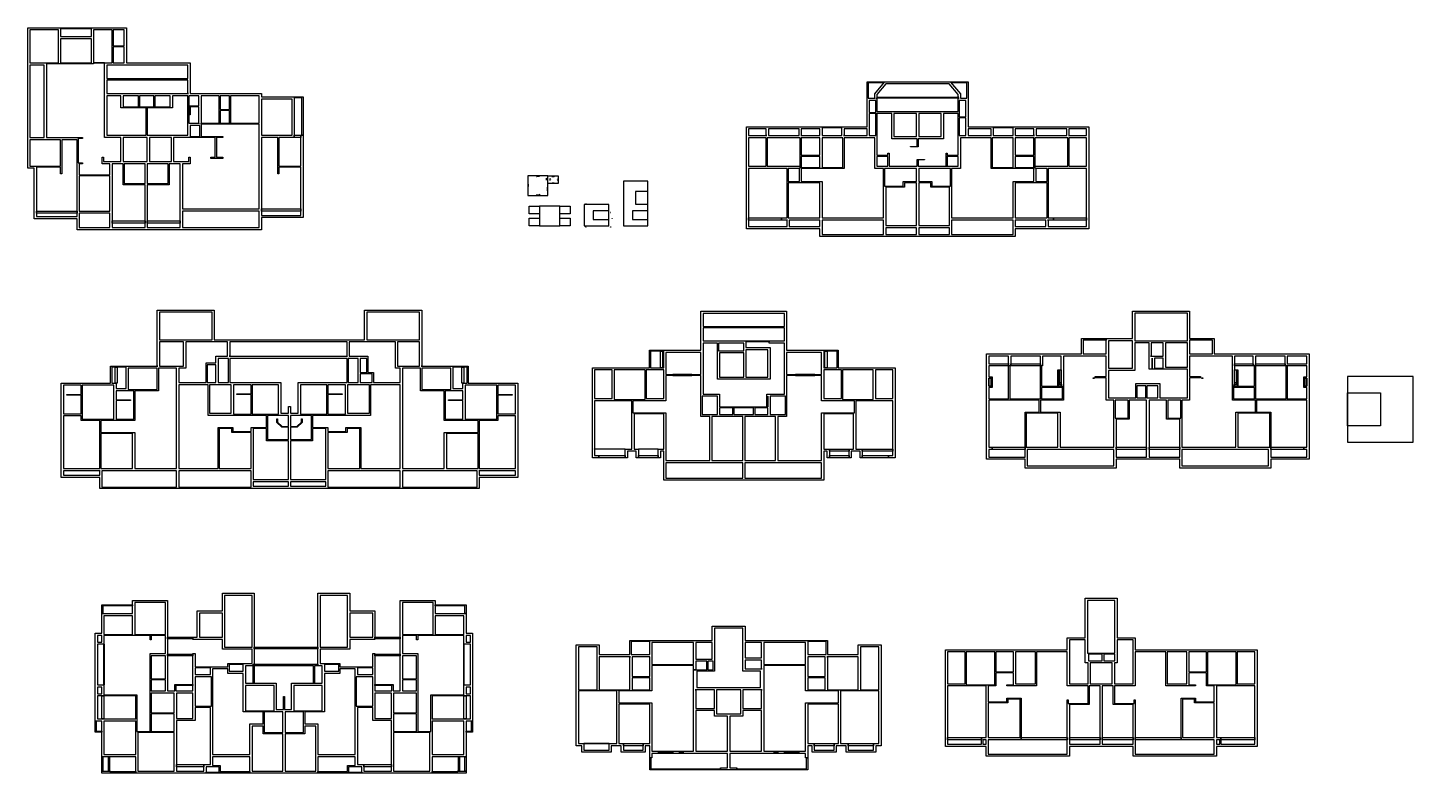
# Model space of a CAD drawing. Header units: millimetres. Extents: x -3499 to 122800, y -18780 to 144595.
# Drawn here: x -3499 to 122800, y 76678 to 144595 of the extents above; entities that cross this region are included whole.
import ezdxf

# ---------------------------------------------------------------- set-up
doc = ezdxf.new("R2010")
doc.units = ezdxf.units.MM
doc.header["$LTSCALE"] = 1000
doc.header["$MEASUREMENT"] = 0
doc.layers.add('AE-WALL', color=7, linetype='Continuous')
doc.layers.add('AX-PL-133-05SF$0$A-Room-text', color=11, linetype='Continuous')

msp = doc.modelspace()

# ---------------------------------------------------------------- linework, layer by layer
at = {"color": 2}
for points in [[(42074, 129299), (43926, 129299), (43926, 131100), (42074, 131100)], [(50794, 130621), (50794, 126537), (53039, 126537), (53039, 127913), (51622, 127913), (51622, 127138), (53039, 127138), (53039, 129689), (51901, 129689), (51901, 128530), (53039, 128530), (53039, 130621)], [(43154, 126544), (45005, 126544), (45005, 128345), (43154, 128345)], [(9054, 89328), (9054, 92228), (6254, 92228), (6254, 91128), (6254, 89328), (7654, 89328)], [(16954, 88178), (16954, 92878), (14454, 92878), (14454, 91378), (14454, 88978), (14454, 88178)], [(23154, 88178), (25654, 88178), (25654, 88978), (25654, 91378), (25654, 92878), (23154, 92878)], [(30654, 89328), (32054, 89328), (33454, 89328), (33454, 91128), (33454, 92228), (30654, 92228)], [(6054, 89328), (6054, 91028), (3454, 91028), (3454, 89328)], [(14254, 89078), (14254, 91278), (12154, 91278), (12154, 89078)], [(25854, 89078), (27954, 89078), (27954, 91278), (25854, 91278)], [(33654, 89328), (36254, 89328), (36254, 91028), (33654, 91028)], [(61697, 88687), (61697, 89887), (59097, 89887), (59097, 88687), (59097, 87087), (59097, 87087), (59097, 85987), (58447, 85987), (57497, 85987), (57497, 84487), (59197, 84487), (61597, 84487), (63297, 84487), (63297, 85987), (62547, 85987), (61697, 85987), (61697, 87087)], [(7654, 84078), (7654, 85278), (7654, 87578), (9054, 87578), (9054, 89228), (7754, 89228), (7754, 88828), (7654, 88828), (7654, 89228), (6154, 89228), (3454, 89228), (3454, 88428), (2854, 88428), (2854, 84728), (3454, 84728), (3454, 83828), (6454, 83828), (6454, 81528), (6454, 80478), (7654, 80478), (7654, 82178)], [(3254, 89228), (2854, 89228), (2854, 88628), (3254, 88628)], [(32054, 82178), (32054, 80478), (33254, 80478), (33254, 81528), (33254, 83828), (36254, 83828), (36254, 84728), (36854, 84728), (36854, 88428), (36254, 88428), (36254, 89228), (33554, 89228), (32054, 89228), (32054, 88828), (31954, 88828), (31954, 89228), (30654, 89228), (30654, 87578), (32054, 87578), (32054, 85278), (32054, 84078)], [(36454, 89228), (36454, 88628), (36854, 88628), (36854, 89228)], [(53197, 88687), (53197, 88687), (51497, 88687), (51497, 87487), (51497, 87487), (53197, 87487)], [(57197, 88587), (53397, 88587), (53397, 87387), (53397, 86587), (57197, 86587), (57197, 86987)], [(58897, 88587), (57397, 88587), (57397, 87087), (58447, 87087), (58897, 87087)], [(63397, 88587), (61897, 88587), (61897, 87187), (63397, 87187)], [(67397, 87387), (67397, 88587), (63597, 88587), (63597, 87087), (63597, 86587), (67397, 86587)], [(69297, 87487), (69297, 88687), (67597, 88687), (67597, 88687), (67597, 87487), (69297, 87487)], [(9054, 85278), (9054, 87378), (7754, 87378), (7754, 85278)], [(31954, 85278), (31954, 87378), (30654, 87378), (30654, 85278)], [(48397, 87387), (48397, 88187), (46697, 88187), (46697, 84287), (48397, 84287)], [(57197, 78687), (57197, 82487), (57197, 84487), (57197, 84487), (57197, 86037), (57197, 86087), (57497, 86087), (57497, 86087), (58397, 86087), (58397, 86887), (57397, 86887), (57397, 86537), (57397, 86087), (57197, 86087), (57197, 86487), (53397, 86487), (53397, 85437), (53397, 84187), (51497, 84187), (50397, 84187), (50397, 84287), (51397, 84287), (51397, 85437), (51397, 87287), (51447, 87287), (48597, 87287), (48597, 84287), (50197, 84287), (50197, 84187), (48497, 84187), (46697, 84187), (46697, 79387), (47097, 79387), (47197, 79387), (47197, 79187), (47197, 79187), (47197, 78787), (49497, 78787), (49497, 79387), (50197, 79387), (50197, 83037), (50197, 84087), (50197, 84087), (50197, 84287), (50297, 84287), (50397, 84287), (50397, 84087), (50397, 84087), (50397, 83087), (53397, 83087), (53397, 79287), (53397, 78687)], [(53197, 87287), (51597, 87287), (51597, 85487), (53197, 85487), (53197, 86537)], [(69197, 87287), (67597, 87287), (67597, 86537), (67597, 85487), (69197, 85487)], [(72197, 87287), (69347, 87287), (69397, 87287), (69397, 85437), (69397, 84287), (70497, 84287), (72197, 84287)], [(74097, 88187), (72397, 88187), (72397, 87387), (72397, 84287), (74097, 84287)], [(13154, 85678), (13154, 86278), (11754, 86278), (11754, 85678)], [(16754, 78378), (16754, 81178), (17954, 81178), (17954, 82278), (16154, 82278), (16154, 84778), (16154, 85778), (14754, 85778), (14754, 86178), (13354, 86178), (13354, 85578), (13354, 82778), (13354, 78378)], [(16154, 85978), (16154, 86578), (14854, 86578), (14854, 86278), (14854, 85978)], [(26354, 82778), (26354, 85578), (26354, 86178), (24954, 86178), (24954, 85778), (23554, 85778), (23554, 84778), (23554, 82278), (21754, 82278), (21754, 81178), (22954, 81178), (22954, 78378), (26354, 78378)], [(24854, 86278), (24854, 86578), (23554, 86578), (23554, 85978), (24854, 85978)], [(27954, 85678), (27954, 86278), (26554, 86278), (26554, 85678)], [(58997, 86887), (58497, 86887), (58497, 86087), (58997, 86087), (58997, 86887)], [(63397, 86537), (63397, 86987), (61897, 86987), (61897, 86187), (62547, 86187), (63447, 86187), (63397, 86187)], [(70397, 84187), (69297, 84187), (67397, 84187), (67397, 85437), (67397, 86487), (63597, 86487), (63597, 85987), (63597, 85987), (63597, 84487), (63597, 84487), (63597, 82487), (63597, 78687), (67397, 78687), (67397, 79287), (67397, 83087), (70397, 83087)], [(9054, 84178), (9054, 85178), (7754, 85178), (7754, 84178)], [(13254, 82778), (13254, 85478), (11754, 85478), (11754, 84078), (11754, 82778)], [(18954, 82378), (18954, 84678), (16354, 84678), (16354, 82378), (18054, 82378)], [(21654, 82378), (23354, 82378), (23354, 84678), (20754, 84678), (20754, 82378)], [(27954, 82778), (27954, 84078), (27954, 85478), (26454, 85478), (26454, 82778)], [(31954, 84178), (31954, 85178), (30654, 85178), (30654, 84178)], [(51597, 85387), (51597, 84287), (53197, 84287), (53197, 85387)], [(69197, 84287), (69197, 85387), (67597, 85387), (67597, 84287)], [(3254, 83928), (3254, 84528), (2854, 84528), (2854, 83928)], [(6354, 81628), (6354, 83728), (3354, 83728), (2854, 83728), (2854, 81628), (3354, 81628)], [(9854, 83978), (9154, 83978), (7754, 83978), (7754, 82178), (9854, 82178)], [(11554, 82778), (11554, 83978), (10054, 83978), (10054, 82178), (10054, 81678), (11554, 81678)], [(28154, 81678), (29654, 81678), (29654, 82178), (29654, 83978), (28154, 83978), (28154, 82778)], [(29854, 82178), (31954, 82178), (31954, 83978), (30554, 83978), (29854, 83978)], [(33354, 81628), (36354, 81628), (36854, 81628), (36854, 83728), (36354, 83728), (33354, 83728)], [(36454, 83928), (36854, 83928), (36854, 84528), (36454, 84528)], [(57397, 82587), (59097, 82587), (59097, 84287), (57347, 84287), (57397, 84287)], [(61497, 82487), (61497, 84287), (59297, 84287), (59297, 82487), (59297, 82087), (60397, 82087), (61497, 82087)], [(63397, 82587), (63397, 84287), (63447, 84287), (61697, 84287), (61697, 82587)], [(74097, 84187), (72297, 84187), (70597, 84187), (70597, 83037), (70597, 79387), (71297, 79387), (71297, 78787), (73597, 78787), (73597, 79187), (73597, 79187), (73597, 79387), (73697, 79387), (74097, 79387)], [(13154, 78278), (13154, 82678), (11754, 82678), (11754, 81478), (10054, 81478), (10054, 80478), (10054, 76878), (12554, 76878), (12554, 77478), (13154, 77478)], [(19754, 80378), (19754, 82278), (19054, 82278), (18054, 82278), (18054, 81078), (18054, 80378)], [(21654, 81078), (21654, 82278), (20654, 82278), (19954, 82278), (19954, 80378), (21654, 80378)], [(27954, 81478), (27954, 82678), (26554, 82678), (26554, 78278), (26554, 77478), (27154, 77478), (27154, 76878), (29654, 76878), (29654, 80478), (29654, 81478)], [(53197, 79387), (53197, 82987), (50397, 82987), (50397, 79387), (50797, 79387), (50797, 78787), (52597, 78787), (52597, 79387)], [(60297, 78687), (60297, 81887), (59097, 81887), (59097, 82387), (57397, 82387), (57397, 78687)], [(63397, 78687), (63397, 82387), (61697, 82387), (61697, 81887), (60497, 81887), (60497, 78687)], [(70397, 82987), (67597, 82987), (67597, 79387), (68197, 79387), (68197, 78787), (69997, 78787), (69997, 79387), (70397, 79387)], [(6354, 78378), (6354, 80478), (6354, 81428), (3454, 81428), (3454, 78378)], [(9854, 81578), (9854, 82078), (7754, 82078), (7754, 80478), (9854, 80478)], [(19754, 76878), (19754, 80278), (17954, 80278), (17954, 80978), (16954, 80978), (16954, 78278), (16954, 76878)], [(22754, 78278), (22754, 80978), (21754, 80978), (21754, 80278), (19954, 80278), (19954, 76878), (22754, 76878)], [(29854, 81578), (29854, 80478), (31954, 80478), (31954, 82078), (29854, 82078)], [(33354, 80478), (33354, 78378), (36254, 78378), (36254, 81428), (33354, 81428)], [(9854, 76878), (9854, 80378), (7654, 80378), (6554, 80378), (6554, 78278), (6554, 76878)], [(29854, 80378), (29854, 76878), (33154, 76878), (33154, 78278), (33154, 80378), (32054, 80378)]]:
    msp.add_lwpolyline(points, close=True, dxfattribs=at)
at = {"color": 3}
for points in [[(42132, 130342), (42132, 130132), (42160, 130202)], [(43141, 131056), (42875, 131056), (42920, 131030)], [(43776, 130701), (43776, 130878), (43764, 130837)], [(44126, 130669), (44126, 130859), (44141, 130814)], [(44274, 131041), (44496, 131041), (44452, 131025)], [(44504, 130443), (44308, 130443), (44360, 130457)], [(44823, 130846), (44823, 130689), (44806, 130730)], [(42860, 129378), (43216, 129378), (43131, 129404)], [(43871, 129750), (43871, 130056), (43836, 129996)]]:
    msp.add_lwpolyline(points, dxfattribs=at)
at = {"color": 2}
msp.add_lwpolyline([(47229, 128500), (47229, 126537), (49475, 126537), (49475, 127913), (48058, 127913), (48058, 127138), (49475, 127138), (49475, 128500), (47229, 128500)], dxfattribs=at)
at = {"color": 1}
for points in [[(50972, 106207), (48172, 106207), (48172, 106227), (50972, 106227)], [(53972, 106207), (52172, 106207), (52172, 106227), (53972, 106227)], [(28154, 84178), (29704, 84178), (29704, 84778), (29804, 84778), (29804, 84178), (30454, 84178), (30454, 85278), (30454, 87478), (30454, 89328), (30454, 92428), (33654, 92428), (33654, 91228), (36454, 91228), (36454, 89428), (37054, 89428), (37054, 88528), (37054, 84628), (37054, 83828), (37054, 81428), (36454, 81428), (36454, 78178), (33354, 78178), (33354, 76678), (29754, 76678), (26954, 76678), (26954, 77278), (26454, 77278), (25754, 77278), (25754, 76753), (25754, 76678), (25654, 76678), (25654, 76678), (22954, 76678), (22954, 76828), (25654, 76828), (25654, 77378), (26354, 77378), (26354, 78178), (22954, 78178), (22954, 76678), (19854, 76678), (16754, 76678), (16754, 78178), (13354, 78178), (13354, 77378), (14054, 77378), (14054, 76828), (16754, 76828), (16754, 76678), (14054, 76678), (14054, 76678), (13954, 76678), (13954, 76753), (13954, 77278), (13254, 77278), (12754, 77278), (12754, 76678), (9954, 76678), (6354, 76678), (6354, 78178), (3254, 78178), (3254, 81428), (2654, 81428), (2654, 83828), (2654, 84628), (2654, 88528), (2654, 89428), (3254, 89428), (3254, 91228), (6054, 91228), (6054, 92428), (9254, 92428), (9254, 89328), (9254, 87478), (9254, 85278), (9254, 84178), (9904, 84178), (9904, 84778), (10004, 84778), (10004, 84178), (11554, 84178), (11554, 85578), (11554, 86278), (11554, 87578), (11754, 87578), (11754, 86378), (13254, 86378), (14754, 86378), (14754, 86678), (16254, 86678), (16954, 86678), (16954, 87978), (14254, 87978), (14254, 88878), (12054, 88878), (11554, 88878), (11554, 89078), (11954, 89078), (11954, 91478), (14254, 91478), (14254, 93078), (17154, 93078), (17154, 88078), (17154, 86478), (16354, 86478), (16354, 85878), (16354, 84878), (19154, 84878), (19154, 82478), (19804, 82478), (19804, 83678), (19904, 83678), (19904, 82478), (20554, 82478), (20554, 84878), (23354, 84878), (23354, 85878), (23354, 86478), (22954, 86478), (22954, 88078), (22954, 93078), (25854, 93078), (25854, 91478), (28154, 91478), (28154, 88878), (25854, 88878), (25854, 87978), (23154, 87978), (23154, 86678), (23454, 86678), (24954, 86678), (24954, 86378), (26454, 86378), (27954, 86378), (27954, 87578), (28154, 87578), (28154, 86278), (28154, 85578)], [(3254, 91228), (3254, 92028), (6054, 92028), (6054, 91928), (3354, 91928), (3354, 91228)], [(33654, 92028), (36454, 92028), (36454, 91228), (36354, 91228), (36354, 91928), (33654, 91928)], [(74297, 88387), (74297, 84237), (74297, 79187), (73797, 79187), (73797, 78587), (71297, 78587), (71297, 78587), (71097, 78587), (71097, 78687), (71097, 79187), (70497, 79187), (70197, 79187), (70197, 78687), (70197, 78587), (69997, 78587), (69997, 78587), (68197, 78587), (68197, 78587), (67997, 78587), (67997, 78687), (67997, 79187), (67597, 79187), (67597, 78587), (67597, 78087), (67397, 78087), (67397, 78487), (63497, 78487), (60497, 78487), (60497, 77187), (61147, 77187), (61147, 76987), (60497, 76987), (60497, 76987), (60297, 76987), (60297, 76987), (59647, 76987), (59647, 77187), (60297, 77187), (60297, 78487), (57297, 78487), (53397, 78487), (53397, 78087), (53197, 78087), (53197, 78587), (53197, 79187), (52797, 79187), (52797, 78687), (52797, 78587), (52597, 78587), (52597, 78587), (50797, 78587), (50797, 78587), (50597, 78587), (50597, 78687), (50597, 79187), (50297, 79187), (49697, 79187), (49697, 78687), (49697, 78587), (49497, 78587), (49497, 78587), (46997, 78587), (46997, 79187), (46497, 79187), (46497, 84237), (46497, 88387), (48597, 88387), (48597, 87487), (51397, 87487), (51397, 88787), (53397, 88787), (53397, 88787), (57297, 88787), (58897, 88787), (58897, 90087), (61897, 90087), (61897, 88787), (63497, 88787), (67397, 88787), (67397, 88787), (69397, 88787), (69397, 87487), (72197, 87487), (72197, 88387)], [(3464, 88428), (3464, 84728), (3444, 84728), (3444, 88428)], [(9254, 89078), (11554, 89078), (11554, 88928), (9254, 88928)], [(28154, 89078), (30454, 89078), (30454, 88928), (28154, 88928)], [(36264, 88428), (36264, 84728), (36244, 84728), (36244, 88428)], [(9254, 87528), (11554, 87528), (11554, 87378), (9254, 87378)], [(22954, 88028), (17154, 88028), (17154, 88178), (22954, 88178)], [(28154, 87528), (30454, 87528), (30454, 87378), (28154, 87378)], [(17054, 84878), (17054, 86628), (22604, 86628), (22954, 86628), (22954, 86478), (22654, 86478), (22654, 84878), (22554, 84878), (22554, 86478), (17154, 86478), (17154, 84878)], [(11554, 84678), (10004, 84678), (10004, 84778), (11554, 84778)], [(29704, 84678), (28154, 84678), (28154, 84778), (29704, 84778)], [(3254, 81628), (3254, 83728), (3454, 83728), (3454, 81628)], [(36454, 83728), (36454, 81628), (36254, 81628), (36254, 83728)], [(3254, 80428), (2654, 80428), (2654, 81428), (2754, 81428), (2754, 80528), (3254, 80528)], [(37054, 81428), (37054, 80428), (36454, 80428), (36454, 80528), (36954, 80528), (36954, 81428)], [(49497, 79377), (47197, 79377), (47197, 79397), (49497, 79397)], [(52597, 79187), (50797, 79187), (50797, 79387), (52597, 79387)], [(55317, 78487), (53997, 78487), (53997, 78612), (55317, 78612)], [(54912, 78562), (54675, 78547), (54668, 78653), (54906, 78667)], [(56262, 78487), (55920, 78487), (55920, 78612), (56262, 78612)], [(64875, 78487), (64532, 78487), (64532, 78612), (64875, 78612)], [(66797, 78487), (65478, 78487), (65478, 78612), (66797, 78612)], [(65889, 78667), (66126, 78653), (66120, 78547), (65882, 78562)], [(69997, 79187), (68197, 79187), (68197, 79387), (69997, 79387)], [(73597, 79187), (71297, 79187), (71297, 79387), (73597, 79387)], [(3254, 76878), (3254, 78178), (3354, 78178), (3354, 76878)], [(3854, 76878), (3854, 78178), (3954, 78178), (3954, 76878)], [(12554, 77278), (10054, 77278), (10054, 77478), (12554, 77478)], [(29654, 77278), (27154, 77278), (27154, 77478), (29654, 77478)], [(35754, 76878), (35754, 78178), (35854, 78178), (35854, 76878)], [(36354, 76878), (36354, 78178), (36454, 78178), (36454, 76878)], [(53297, 78087), (53297, 77087), (59647, 77087), (59647, 76987), (53197, 76987), (53197, 78087)], [(67597, 78087), (67597, 76987), (61147, 76987), (61147, 77087), (67497, 77087), (67497, 78087)], [(3254, 76878), (4054, 76878), (4054, 76678), (3254, 76678)], [(6354, 76678), (4054, 76678), (4054, 76828), (6354, 76828)], [(13954, 76678), (12754, 76678), (12754, 76778), (13954, 76778)], [(26954, 76678), (25754, 76678), (25754, 76778), (26954, 76778)], [(35654, 76678), (33354, 76678), (33354, 76828), (35654, 76828)], [(35654, 76878), (36454, 76878), (36454, 76678), (35654, 76678)]]:
    msp.add_lwpolyline(points, close=True, dxfattribs=at)
at = {"color": 1, "ltscale": 0.002}
for points in [[(80155, 79131), (80155, 84731), (80155, 87931), (81955, 87931), (84755, 87931), (86455, 87931), (88355, 87931), (91255, 87931), (91255, 89031), (92905, 89031), (92905, 92631), (95805, 92631), (95805, 89031), (97455, 89031), (97455, 87931), (100355, 87931), (102255, 87931), (103955, 87931), (106755, 87931), (108555, 87931), (108555, 84731), (108555, 79131), (105155, 79131), (104855, 79131), (104855, 78231), (97255, 78231), (97255, 79131), (94355, 79131), (91455, 79131), (91455, 78231), (83855, 78231), (83855, 79131), (83555, 79131)], [(83455, 79731), (80355, 79731), (80355, 79931), (83455, 79931)], [(91255, 79731), (87055, 79731), (87055, 79931), (91255, 79931)], [(94255, 79731), (91455, 79731), (91455, 79931), (94255, 79931)], [(97255, 79731), (94455, 79731), (94455, 79931), (97255, 79931)], [(101655, 79731), (97455, 79731), (97455, 79931), (101655, 79931)], [(108355, 79731), (105255, 79731), (105255, 79931), (108355, 79931)]]:
    msp.add_lwpolyline(points, close=True, dxfattribs=at)
at = {"color": 2, "ltscale": 0.002}
for points in [[(93105, 88931), (93105, 87631), (94555, 87631), (95605, 87631), (95605, 88931), (95605, 92431), (93105, 92431)], [(91455, 87831), (91455, 84831), (93155, 84831), (93155, 86731), (92905, 86731), (92905, 87531), (92905, 88831), (91455, 88831)], [(95555, 84831), (97255, 84831), (97255, 87831), (97255, 88831), (95805, 88831), (95805, 87531), (95805, 86731), (95555, 86731)], [(80355, 84831), (81955, 84831), (81955, 87731), (80355, 87731)], [(82055, 84731), (83955, 84731), (84655, 84731), (84655, 85831), (84655, 87731), (82055, 87731)], [(84055, 79231), (84055, 78431), (91255, 78431), (91255, 79231), (91255, 83031), (91255, 83381), (91355, 83381), (91355, 83031), (93155, 83031), (93155, 84631), (91255, 84631), (91255, 87731), (88455, 87731), (88455, 84631), (86455, 84631), (85765, 84631), (85765, 84731), (86355, 84731), (86355, 85831), (84755, 85831), (84755, 84631), (84055, 84631), (84055, 83181), (85755, 83181), (85755, 83531), (87055, 83531), (87055, 79731), (84055, 79731)], [(84755, 87731), (84755, 85931), (86355, 85931), (86355, 87731)], [(86555, 87731), (86555, 85831), (86555, 84831), (88355, 84831), (88355, 87731)], [(93255, 86931), (94455, 86931), (94455, 87531), (93205, 87531), (93205, 86931)], [(95455, 86931), (95605, 86931), (95605, 87531), (94605, 87531), (94605, 86931)], [(97455, 79231), (97455, 78431), (104655, 78431), (104655, 79231), (104655, 79731), (101655, 79731), (101655, 83531), (102955, 83531), (102955, 83181), (104655, 83181), (104655, 84631), (103955, 84631), (103955, 85831), (102355, 85831), (102355, 84731), (102945, 84731), (102945, 84631), (102255, 84631), (100255, 84631), (100255, 87731), (97455, 87731), (97455, 84631), (95555, 84631), (95555, 83031), (97355, 83031), (97355, 83381), (97455, 83381), (97455, 83031)], [(100355, 87731), (100355, 84831), (102155, 84831), (102155, 85831), (102155, 87731)], [(102355, 87731), (102355, 85931), (103955, 85931), (103955, 87731)], [(104055, 87731), (104055, 85831), (104055, 84731), (104755, 84731), (106655, 84731), (106655, 87731)], [(108355, 84831), (108355, 87731), (106755, 87731), (106755, 84831)], [(94355, 84831), (95355, 84831), (95355, 86731), (94555, 86731), (93355, 86731), (93355, 84831)], [(80355, 79331), (83455, 79331), (83455, 79931), (83855, 79931), (83855, 83181), (83855, 84631), (81955, 84631), (80355, 84631)], [(91455, 79331), (94255, 79331), (94255, 84631), (93255, 84631), (93255, 82931), (91455, 82931)], [(94455, 79331), (97255, 79331), (97255, 82931), (95455, 82931), (95455, 84631), (94455, 84631)], [(105255, 79331), (108355, 79331), (108355, 84631), (106755, 84631), (104855, 84631), (104855, 83181), (104855, 79931), (105255, 79931)], [(84055, 79931), (86955, 79931), (86955, 83431), (85855, 83431), (85855, 83081), (84055, 83081)], [(104655, 79931), (104655, 83081), (102855, 83081), (102855, 83431), (101755, 83431), (101755, 79931)], [(83555, 79331), (83855, 79331), (83855, 79731), (83555, 79731)], [(104855, 79331), (105155, 79331), (105155, 79731), (104855, 79731)]]:
    msp.add_lwpolyline(points, close=True, dxfattribs=at)
at = {"color": 3}
for centre in [(47388, 128549), (49608, 127761), (47380, 126450), (49633, 126448), (49773, 127190)]:
    msp.add_circle(centre, 11.5, dxfattribs=at)
at = {"layer": 'AE-WALL', "color": 1}
for points in [[(43926, 131100), (44862, 131100), (44862, 130400), (43926, 130400)], [(42218, 128345), (43154, 128345), (43154, 127645), (42218, 127645)], [(45005, 128345), (45941, 128345), (45941, 127645), (45005, 127645)], [(42218, 127244), (43154, 127244), (43154, 126544), (42218, 126544)], [(45005, 127244), (45941, 127244), (45941, 126544), (45005, 126544)], [(41162, 104327), (41162, 103727), (41162, 103627), (40962, 103627), (40962, 103627), (37662, 103627), (37662, 102677), (37662, 102627), (37462, 102627), (37462, 102627), (30662, 102627), (30662, 102627), (30462, 102627), (30462, 102627), (23662, 102627), (23662, 102627), (20362, 102627), (17062, 102627), (17062, 102627), (10262, 102627), (10262, 102627), (10062, 102627), (10062, 102627), (3262, 102627), (3262, 102627), (3062, 102627), (3062, 102677), (3062, 103627), (-238, 103627), (-238, 103627), (-438, 103627), (-438, 103727), (-438, 104327), (-438, 109327), (-438, 112227), (1412, 112227), (4062, 112227), (4062, 113777), (5662, 113777), (5662, 113777), (8362, 113777), (8312, 113777), (8312, 116077), (8312, 118877), (13512, 118877), (13512, 116177), (14712, 116177), (14712, 116177), (14912, 116177), (14912, 116177), (25612, 116177), (25612, 116177), (25812, 116177), (25812, 116177), (27212, 116177), (27212, 118877), (32412, 118877), (32412, 116077), (32412, 113777), (32362, 113777), (35062, 113777), (35062, 113777), (36662, 113777), (36662, 112227), (39312, 112227), (41162, 112227), (41162, 109327)], [(57872, 117317), (57872, 118767), (65672, 118767), (65672, 117317), (65672, 115967), (65672, 115217), (68872, 115217), (68872, 115217), (70372, 115217), (70372, 113617), (70722, 113617), (73672, 113617), (75572, 113617), (75572, 110717), (75572, 105417), (74972, 105417), (74972, 105617), (75372, 105617), (75372, 110617), (73772, 110617), (73772, 110617), (71972, 110617), (71972, 109417), (71972, 109417), (71972, 106217), (72572, 106217), (72572, 105417), (72372, 105417), (72372, 106017), (71872, 106017), (71572, 106017), (71572, 105417), (71372, 105417), (71372, 106217), (71772, 106217), (71772, 109417), (69072, 109417), (69072, 106217), (69572, 106217), (69572, 105417), (69372, 105417), (69372, 106017), (69072, 106017), (69072, 105067), (69072, 103367), (61872, 103367), (61872, 103367), (61672, 103367), (61672, 103367), (54472, 103367), (54472, 105067), (54472, 106017), (54172, 106017), (54172, 105417), (53972, 105417), (53972, 106217), (54472, 106217), (54472, 109417), (51772, 109417), (51772, 106217), (52172, 106217), (52172, 105417), (51972, 105417), (51972, 106017), (51672, 106017), (51172, 106017), (51172, 105417), (50972, 105417), (50972, 106217), (51572, 106217), (51572, 109417), (51572, 109417), (51572, 110617), (49772, 110617), (49772, 110617), (48172, 110617), (48172, 105617), (48572, 105617), (48572, 105417), (47972, 105417), (47972, 110717), (47972, 113617), (49872, 113617), (52822, 113617), (53172, 113617), (53172, 115217), (54672, 115217), (54672, 115217), (57872, 115217), (57872, 115967)], [(113311, 110731), (113311, 106281), (113311, 105280), (109811, 105280), (109811, 104481), (101514, 104481), (101512, 105280), (98736, 105280), (98736, 105280), (98486, 105280), (98486, 105280), (95711, 105280), (95709, 104481), (87411, 104481), (87411, 105280), (83911, 105280), (83911, 106281), (83911, 110731), (83911, 111881), (83911, 112731), (83911, 113881), (83911, 114881), (86011, 114881), (88911, 114881), (90811, 114881), (92561, 114881), (92561, 116281), (95011, 116281), (95011, 116281), (97211, 116281), (97211, 118781), (102411, 118781), (102411, 116281), (104661, 116281), (104661, 114881), (106411, 114881), (108311, 114881), (111211, 114881), (113311, 114881), (113311, 113881), (113311, 112731), (113311, 111881)], [(54372, 115117), (54372, 113617), (54172, 113617), (54172, 115117)], [(69172, 113617), (69172, 115117), (69372, 115117), (69372, 113617)], [(4662, 113677), (4662, 112227), (4462, 112227), (4462, 113677)], [(36062, 112227), (36062, 113677), (36262, 113677), (36262, 112227)], [(86111, 113981), (88811, 113981), (88811, 113781), (86111, 113781)], [(99011, 114481), (99011, 114481), (99011, 113581), (99011, 113581)], [(106511, 113981), (108211, 113981), (108211, 113781), (106511, 113781)], [(108411, 113981), (111111, 113981), (111111, 113781), (108411, 113781)], [(57042, 112882), (55302, 112882), (55302, 113047), (57042, 113047)], [(68242, 112882), (66502, 112882), (66502, 113047), (68242, 113047)], [(84111, 111931), (84111, 111931), (84111, 112681), (84111, 112681)], [(84311, 111931), (84111, 111931), (84111, 112681), (84311, 112681)], [(84411, 111931), (84311, 111931), (84311, 112681), (84411, 112681)], [(93703, 112631), (93611, 112631), (93611, 112691), (93703, 112691)], [(103611, 112631), (103520, 112631), (103520, 112691), (103611, 112691)], [(112811, 111931), (112811, 112681), (112911, 112681), (112911, 111931)], [(112911, 111931), (112911, 112681), (113111, 112681), (113111, 111931)], [(113111, 111931), (113111, 112681), (113111, 112681), (113111, 111931)], [(90711, 111931), (90611, 111931), (90711, 111931), (90711, 112131), (90711, 112131)], [(90711, 112131), (90711, 112131), (90711, 112231), (90711, 112231)], [(90711, 111931), (90711, 111931), (90711, 112131), (90711, 112131)], [(106511, 112231), (106511, 112231), (106511, 112131), (106511, 112131)], [(106511, 112131), (106511, 112131), (106511, 111931), (106511, 111931)], [(106511, 112131), (106511, 112131), (106511, 111931), (106611, 111931), (106511, 111931)], [(63972, 111017), (63972, 111017), (63972, 110067), (63972, 110067)], [(71372, 106217), (71372, 106017), (69572, 106017), (69572, 106217)], [(75372, 106217), (75372, 106017), (72572, 106017), (72572, 106217)], [(87411, 106181), (84411, 106181), (84411, 106381), (87411, 106381)], [(98486, 106181), (95711, 106181), (95711, 106381), (98486, 106381)], [(101511, 106181), (98736, 106181), (98736, 106381), (101511, 106381)], [(112811, 106181), (109811, 106181), (109811, 106381), (112811, 106381)], [(50972, 105617), (50972, 105417), (48572, 105417), (48572, 105617)], [(53972, 105617), (53972, 105417), (52172, 105417), (52172, 105617)], [(71372, 105617), (71372, 105417), (69572, 105417), (69572, 105617)], [(74972, 105617), (74972, 105417), (72572, 105417), (72572, 105617)]]:
    msp.add_lwpolyline(points, close=True, dxfattribs=at)
at = {"layer": 'AE-WALL', "color": 2}
for points in [[(13312, 116177), (13312, 118677), (8512, 118677), (8512, 116177), (10812, 116177)], [(32212, 116177), (32212, 118677), (27412, 118677), (27412, 116177), (30112, 116177)], [(58072, 117367), (65472, 117367), (65472, 118567), (58072, 118567)], [(102211, 116206), (102211, 118581), (97411, 118581), (97411, 116181), (97411, 116081), (98811, 116081), (100111, 116081), (102211, 116081)], [(58072, 117267), (58072, 116067), (59422, 116067), (61772, 116067), (61772, 116067), (64072, 116067), (64072, 115967), (61972, 115967), (61972, 115967), (61972, 115467), (64172, 115467), (64172, 112567), (61872, 112567), (59372, 112567), (59372, 114967), (59372, 114967), (59372, 115867), (58072, 115867), (58072, 115117), (58072, 112967), (58072, 111217), (59572, 111217), (59572, 110067), (60822, 110067), (62722, 110067), (63872, 110067), (63872, 111117), (63872, 111217), (63972, 111217), (63972, 111217), (64072, 111217), (65472, 111217), (65472, 112967), (65472, 115117), (65472, 115867), (64072, 115867), (64072, 116067), (65472, 116067), (65472, 117267)], [(10712, 115977), (8512, 115977), (8512, 113777), (10162, 113777), (10712, 113777)], [(14712, 115977), (13412, 115977), (10912, 115977), (10912, 113577), (10262, 113577), (10262, 112277), (12762, 112277), (12762, 114077), (13662, 114077), (13662, 114677), (14712, 114677)], [(25612, 115977), (14912, 115977), (14912, 114677), (14862, 114677), (25662, 114677), (25612, 114677)], [(30462, 112277), (30462, 113577), (30012, 113577), (30012, 115977), (27312, 115977), (25812, 115977), (25812, 114677), (26712, 114677), (27512, 114677), (27512, 113177), (27962, 113177), (28012, 113177), (28012, 113077), (28012, 113077), (28012, 112277)], [(30562, 113777), (32212, 113777), (32212, 115977), (30212, 115977), (30212, 113777)], [(54472, 115117), (54472, 115117), (53272, 115117), (53272, 113617), (54472, 113617)], [(57872, 115017), (54672, 115017), (54672, 113517), (54672, 113017), (57872, 113017)], [(59472, 115867), (59472, 115167), (59472, 115167), (61772, 115167), (61772, 115367), (61772, 115867)], [(59572, 114967), (59572, 112767), (61772, 112767), (61772, 114967)], [(61972, 115267), (61972, 115067), (61972, 112767), (63972, 112767), (63972, 115267)], [(65672, 115017), (65672, 113017), (68872, 113017), (68872, 113517), (68872, 115017)], [(69072, 115117), (69072, 113617), (70272, 113617), (70272, 115117), (69072, 115117)], [(94811, 116181), (94811, 116131), (92711, 116131), (92711, 114881), (94811, 114881)], [(97211, 116081), (95011, 116081), (95011, 114781), (95011, 113581), (97211, 113581), (97211, 115981)], [(102211, 113481), (100211, 113481), (100211, 113481), (99111, 113481), (99011, 113481), (99011, 113481), (98711, 113481), (98711, 113531), (98711, 114481), (98711, 114481), (98711, 115881), (97411, 115881), (97411, 113381), (95011, 113381), (95011, 112756), (95011, 110881), (95561, 110881), (96861, 110881), (97511, 110881), (97511, 112181), (98461, 112181), (99711, 112181), (99711, 110881), (100361, 110881), (101661, 110881), (102211, 110881), (102211, 112756)], [(100011, 115881), (98911, 115881), (98911, 114681), (98861, 114681), (99111, 114681), (100011, 114681)], [(102211, 114781), (102211, 115881), (100211, 115881), (100211, 114581), (100211, 113681), (102211, 113681)], [(104511, 114881), (104511, 116131), (102411, 116131), (102411, 115981), (102411, 114881)], [(5462, 113677), (5462, 113677), (4162, 113677), (4162, 112227), (4562, 112227), (4562, 111727), (5462, 111727)], [(13662, 112277), (13662, 113877), (12862, 113877), (12862, 112277), (13012, 112277)], [(14812, 114477), (14812, 114477), (13862, 114477), (13862, 113977), (13862, 112277), (14812, 112277)], [(25612, 112277), (25612, 114477), (14912, 114477), (14912, 112277), (15162, 112277), (16912, 112277), (19562, 112277), (19562, 109477), (20262, 109477), (20262, 110077), (20462, 110077), (20462, 109477), (21162, 109477), (21162, 112277), (23812, 112277), (25562, 112277)], [(26612, 112277), (26612, 113127), (26612, 114477), (25712, 114477), (25712, 114477), (25712, 112277)], [(27412, 113177), (27412, 114477), (26812, 114477), (26812, 113177)], [(36162, 111727), (36162, 112227), (36562, 112227), (36562, 113677), (35262, 113677), (35262, 113677), (35262, 111727)], [(85961, 113981), (85911, 113981), (85911, 114681), (84111, 114681), (84111, 113981)], [(85911, 110781), (85911, 113781), (84111, 113781), (84111, 112781), (84211, 112781), (84261, 112781), (84411, 112781), (84411, 111831), (84261, 111831), (84211, 111831), (84111, 111831), (84111, 110781)], [(88761, 110781), (88811, 110781), (88811, 111881), (88811, 113781), (88911, 113781), (88911, 111931), (90711, 111931), (90711, 111831), (90561, 111831), (90461, 111831), (90411, 111831), (90411, 112131), (90411, 112131), (90411, 111931), (90411, 111931), (90411, 112131), (90411, 112131), (90411, 112081), (90411, 112181), (90411, 113431), (90511, 113431), (90511, 112231), (90411, 112231), (90411, 113431), (90711, 113431), (90711, 112231), (90511, 112231), (90511, 113431), (90711, 113431), (90711, 112231), (90711, 112231), (90711, 114681), (89011, 114681), (89011, 113781), (88811, 113781), (88811, 114681), (86111, 114681), (86111, 113881), (86111, 113781), (85911, 113781), (85911, 113881), (86011, 113781), (86011, 113781), (86011, 110781)], [(95511, 106380), (95511, 108931), (95511, 108931), (95511, 110681), (94811, 110681), (94811, 112691), (93811, 112691), (93811, 112821), (94811, 112821), (94811, 113481), (94811, 114681), (92636, 114681), (90911, 114681), (90911, 112181), (90911, 112081), (90911, 112031), (90911, 112131), (90911, 112131), (90911, 111881), (90911, 110681), (88861, 110681), (88811, 110681), (88811, 109581), (90611, 109581), (90611, 106380)], [(100011, 113581), (100011, 114481), (99211, 114481), (99211, 113581), (100011, 113581)], [(106311, 112131), (106311, 112031), (106311, 112081), (106311, 112181), (106311, 114681), (104586, 114681), (102411, 114681), (102411, 113581), (102411, 112821), (103411, 112821), (103411, 112691), (102411, 112691), (102411, 110681), (101711, 110681), (101711, 108931), (101711, 108931), (101711, 106380), (106611, 106380), (106611, 109581), (108411, 109581), (108411, 110681), (108361, 110681), (106311, 110681), (106311, 111881), (106311, 112131)], [(106511, 111931), (108311, 111931), (108311, 113781), (108411, 113781), (108411, 111881), (108411, 110781), (108461, 110781), (111211, 110781), (111211, 113781), (111311, 113781), (111311, 113781), (111111, 113781), (111111, 113881), (111111, 114681), (108411, 114681), (108411, 113781), (108211, 113781), (108211, 114681), (106511, 114681), (106511, 112231), (106511, 112231), (106511, 113431), (106711, 113431), (106711, 112231), (106511, 112231), (106511, 113431), (106811, 113431), (106811, 112231), (106711, 112231), (106711, 113431), (106811, 113431), (106811, 112181), (106811, 112081), (106811, 112131), (106811, 112131), (106811, 111931), (106811, 111931), (106811, 112131), (106811, 112131), (106811, 111831), (106761, 111831), (106661, 111831), (106511, 111831)], [(111261, 113981), (113111, 113981), (113111, 114681), (111311, 114681), (111311, 113981)], [(111311, 110781), (113111, 110781), (113111, 111831), (113011, 111831), (112961, 111831), (112811, 111831), (112811, 112781), (112961, 112781), (113011, 112781), (113111, 112781), (113111, 113781), (111311, 113781)], [(10062, 104427), (10062, 112177), (10062, 113577), (8412, 113577), (8412, 113577), (8412, 111527), (6262, 111527), (6262, 108827), (4462, 108827), (3162, 108827), (3162, 107727), (6262, 107727), (6262, 104427)], [(8312, 113577), (5662, 113577), (5662, 111627), (5662, 111627), (6212, 111627), (8312, 111627)], [(27912, 112277), (27912, 113077), (27462, 113077), (26812, 113077), (26812, 112277), (27712, 112277)], [(37562, 107727), (37562, 108827), (36262, 108827), (34462, 108827), (34462, 111527), (32312, 111527), (32312, 113577), (32312, 113577), (30662, 113577), (30662, 112177), (30662, 104427), (34462, 104427), (34462, 107727)], [(34512, 111627), (35062, 111627), (35062, 111627), (35062, 113577), (32412, 113577), (32412, 111627)], [(49772, 113417), (48172, 113417), (48172, 110817), (49772, 110817)], [(52772, 113417), (49972, 113417), (49972, 110717), (49972, 110717), (51622, 110717), (52772, 110717), (52772, 110717)], [(57872, 112917), (54672, 112917), (54672, 110617), (52872, 110617), (52872, 110617), (51672, 110617), (51672, 109517), (51672, 109517), (54672, 109517), (54672, 106117), (54672, 105167), (58672, 105167), (58672, 109167), (57872, 109167), (57872, 111217), (57872, 111217)], [(54472, 113417), (53222, 113417), (52872, 113417), (52872, 110817), (54472, 110817), (54472, 112967)], [(65672, 112917), (65672, 111217), (65672, 111217), (65672, 109167), (64872, 109167), (64872, 105167), (68872, 105167), (68872, 106117), (68872, 109517), (71872, 109517), (71872, 109517), (71872, 110617), (70672, 110617), (70672, 110617), (68872, 110617), (68872, 112917)], [(69072, 113417), (69072, 112967), (69072, 110817), (70672, 110817), (70672, 113417), (70322, 113417)], [(70772, 113417), (70772, 110717), (70772, 110717), (71922, 110717), (73572, 110717), (73572, 110717), (73572, 113417)], [(73772, 113417), (73772, 110817), (75372, 110817), (75372, 113417)], [(122800, 112837), (116800, 112837), (116800, 108337), (116800, 111337), (119800, 111337), (119800, 108337), (116800, 108337), (116800, 106837), (122800, 106837)], [(-238, 109427), (1362, 109427), (1362, 111127), (62, 111127), (62, 111187), (1362, 111187), (1362, 112027), (-238, 112027)], [(3112, 108927), (4362, 108927), (4362, 110657), (4362, 111627), (4362, 112027), (4112, 112027), (1462, 112027), (1462, 111157), (1462, 109327), (1462, 108927)], [(4562, 108927), (6162, 108927), (6162, 111527), (5462, 111527), (5462, 111527), (4562, 111527), (4562, 110687), (5862, 110687), (5862, 110627), (4562, 110627)], [(18262, 108177), (18262, 109277), (16912, 109277), (15062, 109277), (15062, 109277), (12962, 109277), (12962, 112077), (12812, 112077), (10262, 112077), (10262, 104427), (13862, 104427), (13862, 108177), (15212, 108177), (15212, 107827), (16862, 107827), (16862, 108177)], [(14862, 112077), (13762, 112077), (13062, 112077), (13062, 109477), (15062, 109477), (15062, 112077)], [(15262, 112077), (15262, 109377), (15262, 109377), (16862, 109377), (16862, 111177), (15562, 111177), (15562, 111237), (16862, 111237), (16862, 112077)], [(19362, 109377), (19362, 112077), (16962, 112077), (16962, 111207), (16962, 109377), (18312, 109377), (19362, 109377)], [(22412, 109377), (23762, 109377), (23762, 111207), (23762, 112077), (21362, 112077), (21362, 109377), (21362, 109377)], [(30462, 104427), (30462, 112077), (27962, 112077), (27762, 112077), (27762, 109277), (25662, 109277), (25662, 109277), (23812, 109277), (22462, 109277), (22462, 108177), (23862, 108177), (23862, 107827), (25512, 107827), (25512, 108177), (26862, 108177), (26862, 104427)], [(25462, 109377), (25462, 112077), (23862, 112077), (23862, 111237), (25162, 111237), (25162, 111177), (23862, 111177), (23862, 109377), (25462, 109377)], [(27662, 112077), (26712, 112077), (25662, 112077), (25662, 112077), (25662, 109477), (27662, 109477)], [(36162, 108927), (36162, 110627), (34862, 110627), (34862, 110687), (36162, 110687), (36162, 111527), (35262, 111527), (35262, 111527), (34562, 111527), (34562, 108927)], [(37612, 108927), (39262, 108927), (39262, 109327), (39262, 111157), (39262, 112027), (36612, 112027), (36362, 112027), (36362, 111627), (36362, 110657), (36362, 108927)], [(39362, 109427), (40962, 109427), (40962, 112027), (39362, 112027), (39362, 111187), (40662, 111187), (40662, 111127), (39362, 111127)], [(88911, 110781), (90811, 110781), (90811, 111831), (90811, 111831), (88911, 111831)], [(90411, 112131), (90511, 112131), (90511, 112231), (90411, 112231)], [(90411, 111931), (90511, 111931), (90511, 112131), (90411, 112131)], [(90411, 111931), (90511, 111931), (90511, 112131), (90411, 112131)], [(90511, 112131), (90711, 112131), (90711, 112231), (90511, 112231)], [(90811, 111931), (90811, 111931), (90811, 111831), (90911, 111831), (90911, 111881)], [(98411, 110881), (98411, 111981), (97611, 111981), (97611, 110881)], [(98736, 110881), (98736, 110881), (99511, 110881), (99511, 111981), (98511, 111981), (98511, 110881), (98486, 110881), (98486, 110881)], [(106311, 111931), (106311, 111981), (106411, 111831), (106411, 111831), (106411, 111931)], [(106411, 111831), (106411, 111831), (106411, 110781), (108311, 110781), (108311, 111831)], [(106511, 112231), (106511, 112131), (106711, 112131), (106711, 112231)], [(106811, 112231), (106711, 112231), (106711, 112131), (106811, 112131)], [(106811, 112131), (106711, 112131), (106711, 111931), (106811, 111931)], [(106811, 112131), (106711, 112131), (106711, 111931), (106811, 111931)], [(57972, 111017), (57972, 111017), (57972, 109367), (58772, 109367), (59372, 109367), (59372, 110017), (59372, 111017)], [(59572, 109967), (59572, 109367), (60772, 109367), (60772, 109967)], [(60872, 109967), (60872, 109367), (61672, 109367), (61672, 109367), (61872, 109367), (61872, 109367), (62672, 109367), (62672, 109967)], [(63972, 109967), (63922, 109967), (62772, 109967), (62772, 109367), (63972, 109367)], [(65572, 111017), (64172, 111017), (64172, 110017), (64172, 109367), (64772, 109367), (65572, 109367), (65572, 111017)], [(87411, 106180), (87411, 106180), (87411, 109581), (88711, 109581), (88711, 110681), (85961, 110681), (84111, 110681), (84111, 106381), (84411, 106381), (84411, 106181), (84111, 106181), (84111, 105480), (87411, 105480)], [(95611, 109031), (96811, 109031), (96811, 110681), (95611, 110681), (95611, 109031)], [(98486, 105480), (98486, 110681), (98461, 110681), (97561, 110681), (96911, 110681), (96911, 108931), (95711, 108931), (95711, 106280), (95711, 105480)], [(101511, 106280), (101511, 108931), (100311, 108931), (100311, 110681), (99611, 110681), (98736, 110681), (98736, 105480), (101511, 105480)], [(101611, 109031), (101611, 109031), (101611, 110681), (100411, 110681), (100411, 109031)], [(108511, 110681), (108511, 109581), (109811, 109581), (109811, 106180), (109811, 106180), (109811, 105480), (113111, 105480), (113111, 106181), (112811, 106181), (112811, 106381), (113111, 106381), (113111, 110681), (111261, 110681)], [(3062, 107677), (3062, 108827), (1362, 108827), (1362, 109227), (-238, 109227), (-238, 104427), (3062, 104427)], [(20262, 107077), (20262, 108207), (19662, 108207), (19202, 108622), (19202, 108977), (19262, 108977), (19262, 108649), (19685, 108267), (20262, 108267), (20262, 109277), (19562, 109277), (19562, 109277), (18362, 109277), (18362, 108127), (18362, 107077)], [(22362, 108127), (22362, 109277), (21162, 109277), (21162, 109277), (20462, 109277), (20462, 108267), (21039, 108267), (21462, 108649), (21462, 108977), (21522, 108977), (21522, 108622), (21062, 108207), (20462, 108207), (20462, 107077), (22362, 107077)], [(37662, 107677), (37662, 104427), (40962, 104427), (40962, 109227), (39362, 109227), (39362, 108827), (37662, 108827)], [(58872, 109167), (58872, 105167), (61672, 105167), (61672, 109167), (60822, 109167), (59472, 109167)], [(64072, 109167), (62722, 109167), (61872, 109167), (61872, 105167), (64672, 105167), (64672, 109167)], [(90411, 106380), (90411, 109481), (88761, 109481), (87511, 109481), (87511, 106380), (87511, 106380)], [(108461, 109481), (106811, 109481), (106811, 106380), (109711, 106380), (109711, 106380), (109711, 109481)], [(6062, 104427), (6062, 107627), (3162, 107627), (3162, 104427), (3162, 104427)], [(16862, 104427), (16862, 107727), (15112, 107727), (15112, 108077), (13962, 108077), (13962, 104427)], [(20262, 103427), (20262, 106977), (18262, 106977), (18262, 108077), (17062, 108077), (17062, 107777), (17062, 104327), (17062, 103427)], [(23662, 104327), (23662, 107777), (23662, 108077), (22462, 108077), (22462, 106977), (20462, 106977), (20462, 103427), (23662, 103427)], [(26762, 104427), (26762, 108077), (25612, 108077), (25612, 107727), (23862, 107727), (23862, 104427)], [(37562, 107627), (34662, 107627), (34662, 104427), (37562, 104427), (37562, 104427)], [(95511, 105381), (95511, 106180), (90511, 106180), (87611, 106180), (87611, 105380), (87611, 104681), (95510, 104681)], [(106711, 106180), (101711, 106180), (101711, 105380), (101713, 104681), (109611, 104681), (109611, 105380), (109611, 106180)], [(58772, 104967), (54672, 104967), (54672, 103567), (61672, 103567), (61672, 104967)], [(61872, 104967), (61872, 103567), (68872, 103567), (68872, 104967), (64772, 104967)], [(3062, 103827), (3062, 104227), (3112, 104227), (-238, 104227), (-238, 103827)], [(10062, 102727), (10062, 104227), (6162, 104227), (3262, 104227), (3262, 103727), (3262, 102727)], [(16862, 103327), (16862, 104227), (13912, 104227), (10262, 104227), (10262, 102727), (16862, 102727), (16862, 102727)], [(30462, 104227), (26812, 104227), (23862, 104227), (23862, 103327), (23862, 102727), (23862, 102727), (30462, 102727)], [(34562, 104227), (30662, 104227), (30662, 102727), (37462, 102727), (37462, 103727), (37462, 104227)], [(37612, 104227), (37662, 104227), (37662, 103827), (40962, 103827), (40962, 104227)], [(20262, 103227), (17062, 103227), (17062, 102827), (20262, 102827)], [(23662, 103227), (20462, 103227), (20462, 102827), (23662, 102827)]]:
    msp.add_lwpolyline(points, close=True, dxfattribs=at)
at = {"layer": 'AX-PL-133-05SF$0$A-Room-text', "color": 1}
for points in [[(11301, 138595), (12101, 138595), (12101, 138595), (12301, 138595), (12301, 138595), (14001, 138595), (14951, 138595), (17801, 138595), (17801, 138295), (20601, 138295), (20601, 138295), (21601, 138295), (21601, 134795), (21501, 134795), (21501, 138195), (20801, 138195), (20801, 138195), (20801, 134595), (19401, 134595), (19401, 131995), (21401, 131995), (21401, 134795), (21601, 134795), (21601, 131945), (21601, 127295), (17801, 127295), (17801, 126195), (10501, 126195), (7401, 126195), (7401, 126195), (7201, 126195), (7201, 126195), (4101, 126195), (1001, 126195), (1001, 127195), (-2899, 127195), (-2899, 131795), (-3499, 131795), (-3499, 134495), (-3499, 141295), (-3499, 144595), (-699, 144595), (-699, 144595), (2501, 144595), (2501, 144595), (4251, 144595), (5501, 144595), (5501, 142895), (5501, 141395), (11301, 141395), (11301, 139895)], [(2501, 141406), (3501, 141406), (3501, 141384), (2501, 141384)], [(82214, 136423), (82214, 135573), (84314, 135573), (84314, 135573), (86514, 135573), (86514, 135573), (88314, 135573), (91314, 135573), (93214, 135573), (93214, 134673), (93214, 131873), (93214, 127073), (93214, 126273), (90014, 126273), (89414, 126273), (86514, 126273), (86514, 125573), (80614, 125573), (77714, 125573), (77714, 125573), (77514, 125573), (77514, 125573), (74614, 125573), (68714, 125573), (68714, 126273), (65814, 126273), (65214, 126273), (62014, 126273), (62014, 127073), (62014, 131873), (62014, 134673), (62014, 135573), (63914, 135573), (66914, 135573), (68714, 135573), (68714, 135573), (70914, 135573), (70914, 135573), (73014, 135573), (73014, 136823), (73014, 137973), (73014, 137973), (73014, 139673), (74898, 139673), (74898, 139673), (80330, 139673), (80330, 139673), (82214, 139673), (82214, 137973), (82214, 137973)], [(73814, 138173), (73814, 138173), (73814, 138173), (73914, 138173), (73914, 138073)], [(81414, 138173), (81314, 138173), (81314, 138173), (81414, 138173)], [(21401, 134595), (20801, 134595), (20801, 134795), (21401, 134795)], [(80314, 132873), (80314, 131973), (80214, 131973), (80214, 132873)], [(1001, 127695), (-2699, 127695), (-2699, 127895), (1001, 127895)], [(21401, 127895), (17801, 127895), (17801, 128095), (21401, 128095)], [(7201, 126795), (4201, 126795), (4201, 126995), (7201, 126995)], [(10401, 126795), (7401, 126795), (7401, 126995), (10401, 126995)], [(65214, 127073), (62214, 127073), (62214, 127273), (65214, 127273)], [(93014, 127073), (90014, 127073), (90014, 127273), (93014, 127273)]]:
    msp.add_lwpolyline(points, close=True, dxfattribs=at)
at = {"layer": 'AX-PL-133-05SF$0$A-Room-text', "color": 2}
for points in [[(-699, 143695), (-699, 144395), (-3299, 144395), (-3299, 141395), (-1999, 141395), (-1999, 141395), (-699, 141395)], [(3501, 139895), (3501, 141395), (4201, 141395), (4201, 142895), (4201, 144395), (2501, 144395), (2501, 143695), (2501, 141295), (-599, 141295), (-1799, 141295), (-1799, 141295), (-1799, 134595), (-449, 134595), (1001, 134595), (1001, 134595), (1501, 134595), (1501, 134495), (1101, 134495), (1101, 134495), (1101, 132295), (1101, 132295), (1501, 132295), (1501, 132195), (1201, 132195), (1201, 131195), (4001, 131195), (4001, 132195), (3301, 132195), (3301, 132795), (3401, 132795), (3401, 132395), (4101, 132395), (5001, 132395), (5001, 134595), (3501, 134595), (3501, 138495)], [(2301, 144495), (2301, 144495), (-499, 144495), (-499, 144495), (-499, 143795), (2301, 143795)], [(5301, 142945), (5301, 144395), (4301, 144395), (4301, 142945)], [(2301, 143595), (-499, 143595), (-499, 141395), (2301, 141395)], [(5301, 141395), (5301, 142845), (4301, 142845), (4301, 141395)], [(-3299, 141195), (-3299, 134595), (-1999, 134595), (-1999, 141195)], [(11101, 139970), (11101, 141195), (5401, 141195), (4251, 141195), (3701, 141195), (3701, 139970)], [(11151, 138595), (11101, 138595), (11101, 139820), (3701, 139820), (3701, 138595), (5101, 138595), (6651, 138595), (8051, 138595), (9601, 138595)], [(73714, 138173), (73714, 138223), (73714, 138573), (74607, 139637), (74553, 139573), (73114, 139573), (73114, 138173), (73114, 138173)], [(81364, 138273), (81314, 138273), (81314, 138500), (80498, 139473), (74730, 139473), (73914, 138500), (73914, 138273), (73864, 138273)], [(81514, 138173), (82114, 138173), (82114, 138173), (82114, 139573), (80675, 139573), (80621, 139637), (81514, 138573), (81514, 138223)], [(5001, 138395), (3701, 138395), (3701, 134795), (5001, 134795), (5001, 134795), (5201, 134795), (5201, 134795), (7301, 134795), (7301, 137295), (7301, 137295), (6701, 137295), (6651, 137295), (5001, 137295)], [(6601, 138395), (5201, 138395), (5201, 137395), (6601, 137395)], [(8001, 138395), (6701, 138395), (6701, 137395), (6701, 137395), (7301, 137395), (7351, 137395), (8001, 137395)], [(11101, 137445), (11101, 138395), (9701, 138395), (9701, 137345), (9701, 137295), (9501, 137295), (9501, 137295), (8051, 137295), (7401, 137295), (7401, 134795), (7501, 134795), (9601, 134795), (9601, 134795), (9801, 134795), (9801, 134795), (11101, 134795), (11101, 135695), (11101, 135695), (11101, 135895)], [(9501, 138395), (8101, 138395), (8101, 137395), (9501, 137395)], [(11201, 137495), (11101, 137495), (11101, 137495), (11301, 137495), (11301, 137445), (11201, 137495), (11201, 137495), (11201, 137495), (11301, 137495), (11301, 137495), (12101, 137495), (12101, 138395), (11201, 138395), (11201, 138395)], [(12301, 138395), (12301, 137445), (12301, 135895), (13951, 135895), (13951, 137095), (13951, 138395)], [(14051, 138395), (14051, 137145), (14901, 137145), (14901, 138395)], [(15001, 138395), (15001, 137095), (15001, 135895), (17601, 135895), (17601, 138195), (17601, 138395)], [(17801, 138095), (17801, 135845), (17801, 134795), (19351, 134795), (20601, 134795), (20601, 138095)], [(73814, 136873), (73814, 137973), (73814, 137973), (73214, 137973), (73214, 136873), (73814, 136873)], [(77614, 136973), (79864, 136973), (81314, 136973), (81314, 138073), (81314, 138173), (73914, 138173), (73914, 138073), (73914, 136973), (75364, 136973)], [(81414, 136873), (81414, 136473), (82014, 136473), (82014, 137973), (81414, 137973), (81414, 137973)], [(11201, 137395), (11201, 137395), (11201, 135895), (11201, 135895), (11201, 135895), (12101, 135895), (12101, 135845), (12101, 137395), (11301, 137395), (11301, 136645), (11201, 136645), (11201, 137395), (11301, 137395), (11301, 136645), (11101, 136645), (11101, 137445)], [(14051, 137045), (14051, 135895), (14901, 135895), (14901, 137045)], [(73814, 136773), (73214, 136773), (73214, 135473), (73214, 134773), (73814, 134773), (73814, 134773)], [(79964, 136773), (79964, 134473), (77664, 134473), (77664, 133743), (76979, 133743), (76979, 133773), (77564, 133773), (77564, 134473), (75264, 134473), (75264, 136773), (73914, 136773), (73914, 136823), (73914, 134573), (73914, 134573), (73914, 132973), (74914, 132973), (74914, 133173), (75014, 133173), (75014, 132923), (75014, 131973), (77514, 131973), (77514, 131973), (77564, 131973), (77564, 132603), (78249, 132603), (78249, 132573), (77664, 132573), (77664, 131973), (77714, 131973), (77714, 131973), (80664, 131973), (81314, 131973), (81314, 132873), (80214, 132873), (80214, 133173), (80314, 133173), (80314, 132973), (81314, 132973), (81314, 134573), (81314, 134573), (81314, 136423), (81314, 136773)], [(77514, 136773), (75464, 136773), (75464, 134673), (77514, 134673)], [(77714, 136773), (77714, 134673), (79764, 134673), (79764, 136773)], [(11101, 134595), (9801, 134595), (9801, 132395), (10501, 132395), (11201, 132395), (11201, 132795), (11301, 132795), (11301, 132195), (10601, 132195), (10601, 128095), (17601, 128095), (17601, 134695), (17601, 135795), (14951, 135795), (14001, 135795), (12301, 135795), (12301, 135895), (12301, 135895), (12301, 134695), (13651, 134695), (14301, 134695), (14301, 134595), (13701, 134595), (13701, 132795), (14301, 132795), (14301, 132695), (13651, 132695), (13201, 132695), (13201, 132795), (13601, 132795), (13601, 134595), (12251, 134595), (11101, 134595)], [(11301, 135695), (11301, 134695), (11301, 134695), (12201, 134695), (12201, 135695), (12201, 135695)], [(63814, 135373), (62214, 135373), (62214, 134773), (63864, 134773), (63814, 134773)], [(66814, 135373), (64014, 135373), (64014, 134773), (66814, 134773)], [(68714, 134773), (68714, 135373), (67014, 135373), (67014, 134773), (66964, 134773)], [(70714, 135473), (70714, 135473), (68914, 135473), (68914, 135473), (68914, 134773), (70714, 134773)], [(73014, 135373), (70914, 135373), (70914, 134773), (70864, 134773), (73014, 134773)], [(81414, 136373), (81414, 134773), (81414, 134773), (82014, 134773), (82014, 135473), (82014, 136373)], [(82214, 135373), (82214, 134773), (84364, 134773), (84314, 134773), (84314, 135373)], [(84514, 135473), (84514, 134773), (86314, 134773), (86314, 135473), (86314, 135473), (84514, 135473)], [(86514, 134773), (88264, 134773), (88214, 134773), (88214, 135373), (86514, 135373)], [(88414, 135373), (88414, 134773), (91214, 134773), (91214, 135373)], [(91414, 135373), (91414, 134773), (91364, 134773), (93014, 134773), (93014, 135373)], [(-499, 134395), (-1899, 134395), (-3299, 134395), (-3299, 131995), (-2899, 131995), (-2899, 131995), (-499, 131995)], [(1001, 131145), (1001, 132195), (1001, 132195), (1001, 134395), (-399, 134395), (-399, 131945), (-399, 131295), (-499, 131295), (-499, 131895), (-2699, 131895), (-2699, 131895), (-2699, 127395), (1001, 127395), (1001, 127795)], [(7351, 134595), (5201, 134595), (5201, 132395), (5251, 132395), (7201, 132395), (7201, 132395), (7401, 132395), (7401, 132395), (7401, 132395), (7401, 134595)], [(9601, 134595), (7601, 134595), (7601, 132395), (9351, 132395), (9601, 132395)], [(17801, 134595), (17801, 127995), (17801, 127495), (21401, 127495), (21401, 131895), (19401, 131895), (19401, 131295), (19301, 131295), (19301, 131945), (19301, 134595)], [(63814, 134573), (62214, 134573), (62214, 131973), (63814, 131973)], [(66914, 134573), (66914, 134573), (63914, 134573), (63914, 134573), (63914, 131973), (65764, 131973), (66839, 131973), (66839, 131973), (67014, 131973), (67014, 131873), (67014, 131873), (66914, 131873), (66914, 132923)], [(73714, 134573), (73114, 134573), (70914, 134573), (70914, 131773), (68814, 131773), (66964, 131773), (67014, 131773), (67014, 130573), (68914, 130573), (68914, 127273), (74514, 127273), (74514, 130073), (74514, 130073), (74514, 131773), (73714, 131773), (73714, 132923)], [(68714, 134573), (67014, 134573), (67014, 132973), (68714, 132973)], [(70814, 134573), (68914, 134573), (68914, 132923), (68914, 131873), (70814, 131873), (70814, 134573)], [(81514, 134573), (81514, 132923), (81514, 131773), (80714, 131773), (80714, 130073), (80714, 130073), (80714, 127273), (86314, 127273), (86314, 130573), (88214, 130573), (88214, 131773), (88264, 131773), (86414, 131773), (84314, 131773), (84314, 134573), (82114, 134573)], [(84414, 134573), (84414, 131873), (86314, 131873), (86314, 132923), (86314, 134573), (84414, 134573)], [(86514, 134573), (86514, 132973), (88214, 132973), (88214, 134573)], [(88314, 134573), (88314, 132923), (88314, 131873), (88214, 131873), (88214, 131873), (88214, 131973), (88389, 131973), (88389, 131973), (89464, 131973), (91314, 131973), (91314, 134573), (91314, 134573), (88314, 134573)], [(91414, 134573), (91414, 131973), (93014, 131973), (93014, 134573)], [(68714, 132873), (67014, 132873), (67014, 131873), (68714, 131873)], [(73914, 132873), (73914, 131973), (74564, 131973), (74914, 131973), (74914, 132873)], [(86514, 131873), (88214, 131873), (88214, 132873), (86514, 132873)], [(5101, 132195), (4201, 132195), (4201, 131145), (4201, 127795), (4201, 126395), (7201, 126395), (7201, 130295), (5201, 130295), (5201, 132195)], [(7201, 132195), (5301, 132195), (5301, 130395), (7201, 130395)], [(9701, 132195), (9401, 132195), (9401, 130295), (7401, 130295), (7401, 126395), (10401, 126395), (10401, 127995), (10401, 132195)], [(7501, 132195), (7401, 132195), (7401, 130395), (9301, 130395), (9301, 132195)], [(63864, 131773), (62214, 131773), (62214, 127073), (62214, 126473), (65214, 126473), (65714, 126473), (65714, 127073), (65764, 127073), (65214, 127073), (65214, 127273), (65714, 127273), (65714, 130523), (65714, 131773)], [(66839, 131823), (66839, 131773), (65814, 131773), (65814, 130573), (66839, 130573)], [(74614, 131773), (74614, 130173), (74614, 130173), (76314, 130173), (76314, 130573), (77514, 130573), (77514, 131773), (74964, 131773)], [(80614, 131773), (77714, 131773), (77714, 130573), (78914, 130573), (78914, 130173), (80614, 130173), (80614, 130173)], [(88389, 131823), (88389, 130573), (89414, 130573), (89414, 131773), (88389, 131773)], [(89514, 127073), (89514, 126473), (90014, 126473), (93014, 126473), (93014, 127073), (93014, 131773), (91364, 131773), (89514, 131773), (89514, 130523), (89514, 127273), (90014, 127273), (90014, 127073), (89464, 127073)], [(4001, 131095), (1201, 131095), (1201, 127895), (4001, 127895)], [(66926, 130473), (65814, 130473), (65814, 127273), (65814, 127273), (68714, 127273), (68714, 130473)], [(77514, 130473), (76414, 130473), (76414, 130073), (74714, 130073), (74714, 127173), (74714, 126573), (77514, 126573)], [(77714, 130473), (77714, 126573), (80514, 126573), (80514, 127173), (80514, 130073), (78814, 130073), (78814, 130473)], [(86514, 127273), (89414, 127273), (89414, 127273), (89414, 130473), (88301, 130473), (86514, 130473)], [(4001, 127695), (1201, 127695), (1201, 127295), (1201, 126395), (4001, 126395)], [(10601, 127895), (10601, 126395), (17601, 126395), (17601, 127395), (17601, 127895)], [(68714, 127073), (65914, 127073), (65914, 126473), (68714, 126473)], [(74514, 127073), (68914, 127073), (68914, 126373), (68914, 125773), (74514, 125773), (74514, 126473)], [(77514, 126373), (74714, 126373), (74714, 125773), (77514, 125773)], [(77714, 126373), (77714, 125773), (80514, 125773), (80514, 126373)], [(80714, 127073), (80714, 126473), (80714, 125773), (86314, 125773), (86314, 126373), (86314, 127073)], [(86514, 127073), (86514, 126473), (89314, 126473), (89314, 127073)]]:
    msp.add_lwpolyline(points, close=True, dxfattribs=at)

doc.saveas('drawing.dxf')
